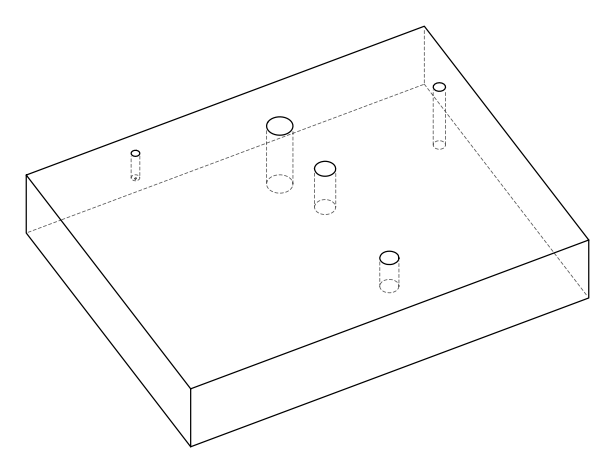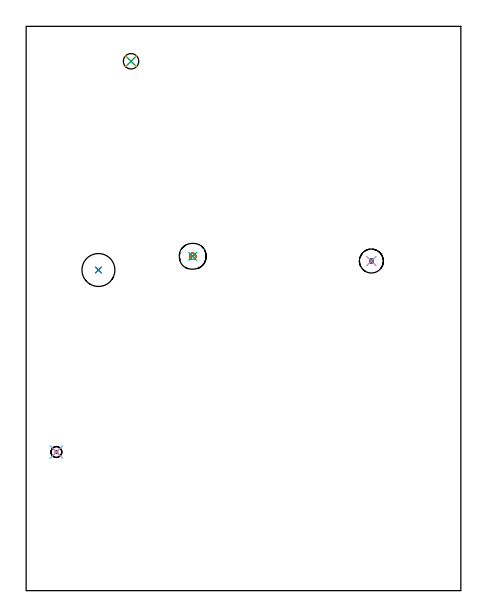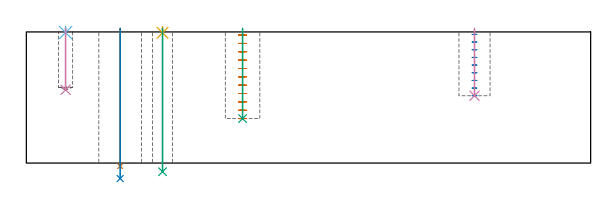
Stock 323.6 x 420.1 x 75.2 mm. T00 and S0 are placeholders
(PLAN: 10 operations, 7 tool changes, 3.1 min)
(1 MILL_BLIND_HOLE_FROM_SOLID_MATERIAL | STEP1POCKET | UGT0201_133 | Spiral | 1.03 min | 15293 mm3)
(2 MILL_BLIND_HOLE_FROM_SOLID_MATERIAL_1 | STEP1POCKET_2 | UGT0201_133 | Spiral | 0.48 min | 9102 mm3)
(3 BORE_BLIND_HOLE | STEP1POCKET | UGT0332_076 | 0.21 min | 0 mm3)
(4 BORE_BLIND_HOLE_1 | STEP1POCKET_2 | UGT0332_075 | 0.16 min | 0 mm3)
(5 SPOT_DRILL | STEP1HOLE_1 | NXT0321_9005460120000 | 0.03 min | 2 mm3)
(6 SPOT_DRILL_1 | STEP1POCKET_1 | NXT0321_9005460120000 | 0.03 min | 0 mm3)
(7 INDEXABLE_INSERT_DRILL_THROUGH_HOLE_FROM_SOLID | STEP1HOLE | NXT0302_002 | 0.32 min | 14175 mm3)
(8 DRILL_TO_ENLARGE_THROUGH_HOLE | STEP1HOLE | UGT0301_058 | 0.35 min | 21242 mm3)
(9 DRILL_THROUGH_HOLE_INTO_CENTER | STEP1HOLE_1 | UGT0301_510 | 0.33 min | 7781 mm3)
(10 DRILL_BLIND_HOLE_INTO_CENTER | STEP1POCKET_1 | NXT0301_052 | 0.14 min | 1649 mm3)
(TOOL UGT0201_133 | Carbide End Mill 15.0 | D15 FL30 Z4)
(TOOL UGT0332_076 | 19.75 mm Rough Boring Bar | D19.75)
(TOOL UGT0332_075 | 17.75 mm Rough Boring Bar | D17.75)
(TOOL NXT0321_9005460120000 | NC Spot Drill, 142deg, 12mm, Carbide, Uncoated | D12 PA142 FL30 Z2)
(TOOL NXT0302_002 | Index. Insert Drill 15.5mm [880-D1550L20-05] | D15.5 PA176 FL78 Z2)
(TOOL UGT0301_058 | Twist Drill 24.5 mm | D24.5 PA118 FL160 Z2)
(TOOL UGT0301_510 | Carbide Drill 11.5 mm | D11.5 PA118 FL94 Z2)
(TOOL NXT0301_052 | Carbide Drill 8.1mm [860.1-0810-024A1-MM 2214] | D8.1 PA140 FL47 Z2)
(OP 1 MILL_BLIND_HOLE_FROM_SOLID_MATERIAL)
G17 G21 G94 G90
T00 M6
G54
G17 G0 G90 X124. Y248.9 S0 M3
G43 Z85.2 H0
Z73.409
G94 G3 X124.932 Y250.368 R1.03 F250.
X122.978 Y251.072 R1.468
X121.828 Y247.878 R2.4
X122.978 Y251.072 R-2.4
X122.403 Y249.475 R1.2
X124. Y248.9 R1.2
G0 Z68.618
G3 X124.932 Y250.368 R1.03
X122.978 Y251.072 R1.468
X121.828 Y247.878 R2.4
X122.978 Y251.072 R-2.4
X122.403 Y249.475 R1.2
X124. Y248.9 R1.2
G0 Z63.827
G3 X124.932 Y250.368 R1.03
X122.978 Y251.072 R1.468
X121.828 Y247.878 R2.4
X122.978 Y251.072 R-2.4
X122.403 Y249.475 R1.2
X124. Y248.9 R1.2
G0 Z59.036
G3 X124.932 Y250.368 R1.03
X122.978 Y251.072 R1.468
X121.828 Y247.878 R2.4
X122.978 Y251.072 R-2.4
X122.403 Y249.475 R1.2
X124. Y248.9 R1.2
G0 Z54.245
G3 X124.932 Y250.368 R1.03
X122.978 Y251.072 R1.468
X121.828 Y247.878 R2.4
X122.978 Y251.072 R-2.4
X122.403 Y249.475 R1.2
X124. Y248.9 R1.2
G0 Z49.455
G3 X124.932 Y250.368 R1.03
X122.978 Y251.072 R1.468
X121.828 Y247.878 R2.4
X122.978 Y251.072 R-2.4
X122.403 Y249.475 R1.2
X124. Y248.9 R1.2
G0 Z44.664
G3 X124.932 Y250.368 R1.03
X122.978 Y251.072 R1.468
X121.828 Y247.878 R2.4
X122.978 Y251.072 R-2.4
X122.403 Y249.475 R1.2
X124. Y248.9 R1.2
G0 Z39.873
G3 X124.932 Y250.368 R1.03
X122.978 Y251.072 R1.468
X121.828 Y247.878 R2.4
X122.978 Y251.072 R-2.4
X122.403 Y249.475 R1.2
X124. Y248.9 R1.2
G0 Z35.082
G3 X124.932 Y250.368 R1.03
X122.978 Y251.072 R1.468
X121.828 Y247.878 R2.4
X122.978 Y251.072 R-2.4
X122.403 Y249.475 R1.2
X124. Y248.9 R1.2
G0 Z30.291
G3 X124.932 Y250.368 R1.03
X122.978 Y251.072 R1.468
X121.828 Y247.878 R2.4
X122.978 Y251.072 R-2.4
X122.403 Y249.475 R1.2
X124. Y248.9 R1.2
G0 Z25.5
G3 X124.932 Y250.368 R1.03
X122.978 Y251.072 R1.468
X121.828 Y247.878 R2.4
X122.978 Y251.072 R-2.4
X122.403 Y249.475 R1.2
X124. Y248.9 R1.2
G0 Z85.2
M5
M2
(OP 2 MILL_BLIND_HOLE_FROM_SOLID_MATERIAL_1)
G17 G21 G94 G90
T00 M6
G54
G17 G0 G90 X257. Y245.4 S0 M3
G43 Z85.2 H0
Z73.8
G94 G3 X257.7 Y246.1 R0.7 F250.
X257. Y246.8 R0.7
X255.6 Y245.4 R1.4
X257. Y246.8 R-1.4
X256.3 Y246.1 R0.7
X257. Y245.4 R0.7
G0 Z69.4
G3 X257.7 Y246.1 R0.7
X257. Y246.8 R0.7
X255.6 Y245.4 R1.4
X257. Y246.8 R-1.4
X256.3 Y246.1 R0.7
X257. Y245.4 R0.7
G0 Z65.
G3 X257.7 Y246.1 R0.7
X257. Y246.8 R0.7
X255.6 Y245.4 R1.4
X257. Y246.8 R-1.4
X256.3 Y246.1 R0.7
X257. Y245.4 R0.7
G0 Z60.6
G3 X257.7 Y246.1 R0.7
X257. Y246.8 R0.7
X255.6 Y245.4 R1.4
X257. Y246.8 R-1.4
X256.3 Y246.1 R0.7
X257. Y245.4 R0.7
G0 Z56.2
G3 X257.7 Y246.1 R0.7
X257. Y246.8 R0.7
X255.6 Y245.4 R1.4
X257. Y246.8 R-1.4
X256.3 Y246.1 R0.7
X257. Y245.4 R0.7
G0 Z51.8
G3 X257.7 Y246.1 R0.7
X257. Y246.8 R0.7
X255.6 Y245.4 R1.4
X257. Y246.8 R-1.4
X256.3 Y246.1 R0.7
X257. Y245.4 R0.7
G0 Z47.4
G3 X257.7 Y246.1 R0.7
X257. Y246.8 R0.7
X255.6 Y245.4 R1.4
X257. Y246.8 R-1.4
X256.3 Y246.1 R0.7
X257. Y245.4 R0.7
G0 Z43.
G3 X257.7 Y246.1 R0.7
X257. Y246.8 R0.7
X255.6 Y245.4 R1.4
X257. Y246.8 R-1.4
X256.3 Y246.1 R0.7
X257. Y245.4 R0.7
G0 Z38.6
G3 X257.7 Y246.1 R0.7
X257. Y246.8 R0.7
X255.6 Y245.4 R1.4
X257. Y246.8 R-1.4
X256.3 Y246.1 R0.7
X257. Y245.4 R0.7
G0 Z85.2
M5
M2
(OP 3 BORE_BLIND_HOLE)
G17 G21 G94 G90
T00 M6
G54
G17 G0 G90 X124. Y248.9 S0 M3
G43 Z85.2 H0
G94 G85 G98 Z25.5 F250. R77.2
G80
M5
M2
(OP 4 BORE_BLIND_HOLE_1)
G17 G21 G94 G90
T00 M6
G54
G17 G0 G90 X257. Y245.4 S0 M3
G43 Z85.2 H0
G94 G85 G98 Z38.6 F250. R77.2
G80
M5
M2
(OP 5 SPOT_DRILL)
G17 G21 G94 G90
T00 M6
G54
G17 G0 G90 X78.1 Y394.1 S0 M3
G43 Z85.2 H0
G94 G81 G98 Z74.705 F250. R78.2
G80
M5
M2
(OP 6 SPOT_DRILL_1)
G17 G21 G94 G90
T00 M6
G54
G17 G0 G90 X22.5 Y103.2 S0 M3
G43 Z85.2 H0
G94 G81 G98 Z74.851 F250. R78.2
G80
M5
M2
(OP 7 INDEXABLE_INSERT_DRILL_THROUGH_HOLE_FROM_SOLID)
G17 G21 G94 G90
T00 M6
G54
G17 G0 G90 X53.8 Y238.7 S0 M3
G43 Z85.2 H1
G94 G81 G98 Z-1.771 F250. R77.2
G80
M5
M2
(OP 8 DRILL_TO_ENLARGE_THROUGH_HOLE)
G17 G21 G94 G90
T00 M6
G54
G17 G0 G90 X53.8 Y238.7 S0 M3
G43 Z85.2 H0
G94 G73 G98 Z-8.861 F250. Q21.015 R77.2
G80
M5
M2
(OP 9 DRILL_THROUGH_HOLE_INTO_CENTER)
G17 G21 G94 G90
T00 M6
G54
G17 G0 G90 X78.1 Y394.1 S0 M3
G43 Z85.2 H0
G94 G73 G98 Z-4.955 F250. Q11.451 R77.2
G80
M5
M2
(OP 10 DRILL_BLIND_HOLE_INTO_CENTER)
G17 G21 G94 G90
T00 M6
G54
G17 G0 G90 X22.5 Y103.2 S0 M3
G43 Z85.2 H1
G94 G81 G98 Z42. F250. R77.2
G80
M5
M2
